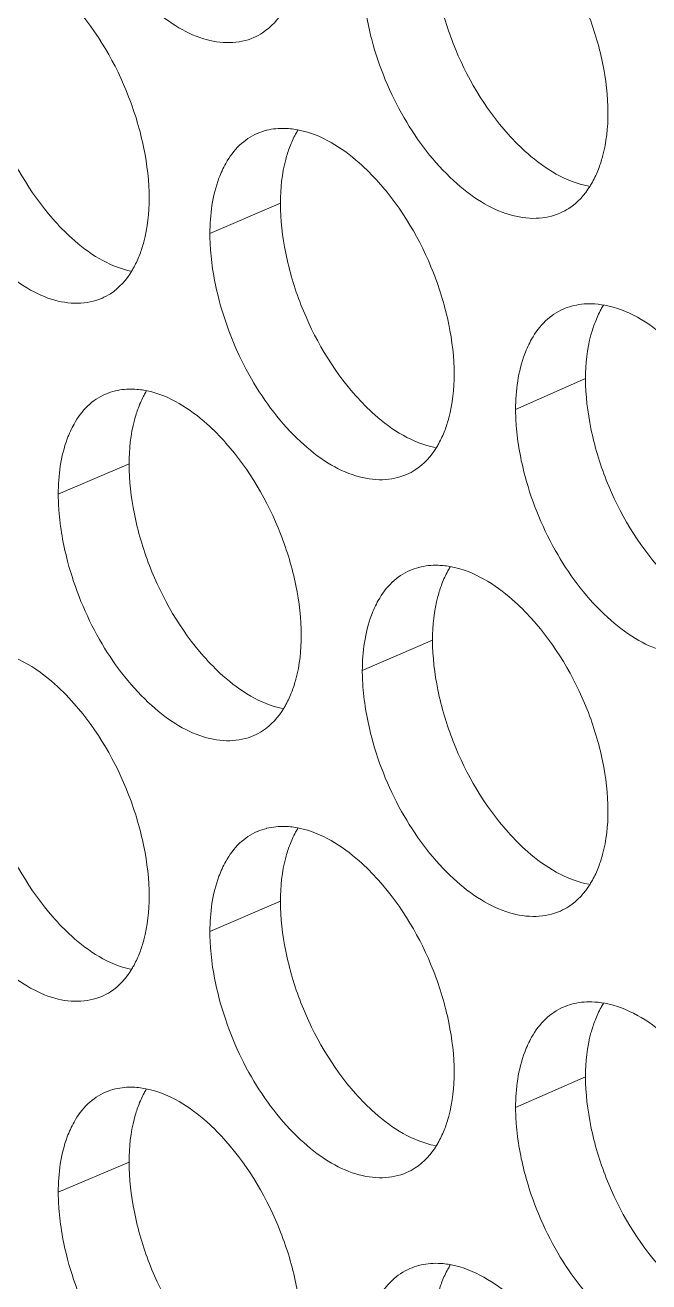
# Model space of a CAD drawing. Header units: millimetres. Extents: x 1177 to 4147, y 93 to 2194.
# Drawn here: x 2552.14 to 2559.18, y 726.44 to 740.61 of the extents above; entities that cross this region are included whole.
import ezdxf

# ---------------------------------------------------------------- set-up
doc = ezdxf.new("R2010")
doc.units = ezdxf.units.MM
doc.header["$LTSCALE"] = 0.1
doc.layers.get('0').update_dxf_attribs({"lineweight": 13})
doc.layers.add('标注', color=251, linetype='Continuous', lineweight=9)

# ---------------------------------------------------------------- blocks, each defined once
blk = doc.blocks.new('02')
for points, knots in [([(4627.348, 522.744), (4597.363, 531.299), (4553.55, 545.69), (4497.641, 568.487), (4458.71, 586.649), (4422.281, 606.068), (4388.51, 626.659), (4357.551, 648.334), (4338.416, 663.815), (4329.392, 671.722)], [0, 0, 0, 0, 0.278685, 0.411475, 0.539478, 0.662459, 0.780251, 0.892768, 1, 1, 1, 1]), ([(4626.906, 521.428), (4597.052, 529.945), (4553.424, 544.261), (4497.732, 566.923), (4458.929, 584.973), (4422.597, 604.269), (4388.892, 624.729), (4357.964, 646.263), (4338.829, 661.641), (4329.798, 669.496)], [0, 0, 0, 0, 0.278468, 0.411196, 0.539177, 0.662176, 0.780023, 0.892638, 1, 1, 1, 1]), ([(4628.518, 518.372), (4598.337, 526.935), (4554.235, 541.353), (4497.955, 564.22), (4458.766, 582.448), (4422.099, 601.945), (4388.114, 622.628), (4356.965, 644.402), (4337.717, 659.96), (4328.641, 667.907)], [0, 0, 0, 0, 0.278732, 0.411552, 0.539576, 0.662563, 0.780343, 0.892822, 1, 1, 1, 1]), ([(4328.202, 667.332), (4337.3, 659.316), (4356.601, 643.626), (4387.852, 621.677), (4421.956, 600.844), (4458.755, 581.215), (4498.091, 562.874), (4554.59, 539.876), (4598.873, 525.389), (4629.18, 516.79)], [0, 0, 0, 0, 0.107262, 0.219794, 0.337581, 0.460553, 0.588547, 0.721328, 1, 1, 1, 1])]:
    blk.add_open_spline(points, degree=3, knots=knots)
at = {"layer": '标注'}
for p, q in [((4419.156, 646.419), (4418.02, 645.929)), ((4424.075, 643.591), (4422.948, 643.096)), ((4416.717, 642.216), (4415.576, 641.729)), ((4416.717, 642.216), (4415.576, 641.729)), ((4421.609, 639.377), (4420.477, 638.885)), ((4421.609, 639.377), (4420.477, 638.885)), ((4419.156, 635.169), (4418.02, 634.679)), ((4424.075, 632.341), (4422.948, 631.846)), ((4416.717, 630.966), (4415.576, 630.479))]:
    blk.add_line(p, q, dxfattribs=at)
for centre, radius, start, end in [((4419.171, 646.646), 0.976, 103.9644, 113.3177), ((4424.114, 643.802), 0.993, 105.5171, 113.729), ((4416.719, 642.452), 0.968, 103.1675, 113.1121), ((4416.719, 642.452), 0.968, 103.1675, 113.1121), ((4421.636, 639.596), 0.984, 104.7476, 113.5233), ((4421.636, 639.596), 0.984, 104.7476, 113.5233), ((4419.171, 635.396), 0.976, 103.9644, 113.3177), ((4424.114, 632.552), 0.993, 105.5171, 113.729), ((4416.719, 631.202), 0.968, 103.1675, 113.1121), ((4421.636, 628.346), 0.984, 104.7476, 113.5233)]:
    blk.add_arc(centre, radius, start, end, dxfattribs=at)
for points, knots in [([(4415.726, 651.898), (4415.842, 651.459), (4416.177, 650.632), (4416.829, 649.765), (4417.438, 649.273), (4417.888, 649.055), (4418.328, 648.98), (4418.606, 649.036), (4418.727, 649.088)], [0, 0, 0, 0, 0.301171, 0.584422, 0.708619, 0.817421, 0.912868, 1, 1, 1, 1]), ([(4424.437, 647.876), (4424.437, 648.145), (4424.369, 648.704), (4424.042, 649.786), (4423.591, 650.545), (4423.21, 650.969)], [0, 0, 0, 0, 0.238705, 0.494901, 1, 1, 1, 1]), ([(4421.609, 650.627), (4421.609, 650.357), (4421.676, 649.798), (4422, 648.716), (4422.447, 647.955), (4422.827, 647.531)], [0, 0, 0, 0, 0.238919, 0.49526, 1, 1, 1, 1]), ([(4420.477, 650.135), (4420.477, 650.048), (4420.492, 649.683), (4420.558, 649.322), (4420.629, 649.054)], [0, 0, 0, 0, 0.238111, 1, 1, 1, 1]), ([(4417.041, 646.499), (4417.041, 646.768), (4416.974, 647.327), (4416.653, 648.411), (4416.21, 649.173), (4415.834, 649.601)], [0, 0, 0, 0, 0.238918, 0.495354, 1, 1, 1, 1]), ([(4418.727, 649.088), (4418.776, 649.109), (4418.971, 649.213), (4419.124, 649.385), (4419.211, 649.528)], [0, 0, 0, 0, 0.240491, 1, 1, 1, 1]), ([(4414.291, 649.269), (4414.291, 649), (4414.357, 648.44), (4414.675, 647.357), (4415.114, 646.593), (4415.489, 646.165)], [0, 0, 0, 0, 0.239131, 0.495711, 1, 1, 1, 1]), ([(4420.629, 649.054), (4420.746, 648.614), (4421.087, 647.787), (4421.748, 646.922), (4422.365, 646.434), (4422.821, 646.219), (4423.267, 646.149), (4423.547, 646.207), (4423.669, 646.261)], [0, 0, 0, 0, 0.300212, 0.582985, 0.707214, 0.816283, 0.912228, 1, 1, 1, 1]), ([(4424.284, 646.969), (4424.309, 647.035), (4424.404, 647.328), (4424.437, 647.639), (4424.437, 647.876)], [0, 0, 0, 0, 0.230986, 1, 1, 1, 1]), ([(4413.295, 647.703), (4413.409, 647.264), (4413.742, 646.439), (4414.389, 645.57), (4414.994, 645.077), (4415.442, 644.856), (4415.879, 644.78), (4416.156, 644.834), (4416.276, 644.885)], [0, 0, 0, 0, 0.301654, 0.585147, 0.709328, 0.817996, 0.913192, 1, 1, 1, 1]), ([(4418.784, 647.543), (4418.68, 647.498), (4418.478, 647.361), (4418.336, 647.166), (4418.275, 647.059)], [0, 0, 0, 0, 0.48047, 1, 1, 1, 1]), ([(4419.437, 647.593), (4419.425, 647.572), (4419.375, 647.486), (4419.334, 647.396), (4419.308, 647.325)], [0, 0, 0, 0, 0.242083, 1, 1, 1, 1]), ([(4420.738, 646.757), (4420.64, 646.867), (4420.28, 647.23), (4419.819, 647.523), (4419.459, 647.597)], [0, 0, 0, 0, 0.285164, 1, 1, 1, 1]), ([(4422.827, 647.531), (4422.926, 647.42), (4423.29, 647.053), (4423.761, 646.761), (4424.126, 646.692)], [0, 0, 0, 0, 0.285312, 1, 1, 1, 1]), ([(4419.308, 647.325), (4419.282, 647.259), (4419.189, 646.966), (4419.156, 646.655), (4419.156, 646.419)], [0, 0, 0, 0, 0.230606, 1, 1, 1, 1]), ([(4418.275, 647.059), (4418.233, 646.983), (4418.072, 646.628), (4418.02, 646.231), (4418.02, 645.929)], [0, 0, 0, 0, 0.224262, 1, 1, 1, 1]), ([(4424.148, 646.694), (4424.161, 646.715), (4424.213, 646.804), (4424.256, 646.897), (4424.284, 646.969)], [0, 0, 0, 0, 0.242119, 1, 1, 1, 1]), ([(4421.958, 643.661), (4421.958, 643.93), (4421.89, 644.489), (4421.566, 645.572), (4421.118, 646.332), (4420.738, 646.757)], [0, 0, 0, 0, 0.238776, 0.495052, 1, 1, 1, 1]), ([(4423.669, 646.261), (4423.717, 646.282), (4423.909, 646.385), (4424.061, 646.554), (4424.148, 646.694)], [0, 0, 0, 0, 0.241108, 1, 1, 1, 1]), ([(4416.89, 645.593), (4416.915, 645.659), (4417.008, 645.952), (4417.041, 646.262), (4417.041, 646.499)], [0, 0, 0, 0, 0.230542, 1, 1, 1, 1]), ([(4419.156, 646.419), (4419.156, 646.149), (4419.223, 645.59), (4419.545, 644.507), (4419.99, 643.745), (4420.367, 643.32)], [0, 0, 0, 0, 0.23899, 0.49541, 1, 1, 1, 1]), ([(4415.489, 646.165), (4415.584, 646.056), (4415.935, 645.694), (4416.387, 645.4), (4416.741, 645.323)], [0, 0, 0, 0, 0.285359, 1, 1, 1, 1]), ([(4418.02, 645.929), (4418.02, 645.842), (4418.034, 645.478), (4418.1, 645.116), (4418.171, 644.848)], [0, 0, 0, 0, 0.238083, 1, 1, 1, 1]), ([(4416.762, 645.328), (4416.774, 645.349), (4416.823, 645.434), (4416.863, 645.524), (4416.89, 645.593)], [0, 0, 0, 0, 0.242095, 1, 1, 1, 1]), ([(4416.276, 644.885), (4416.325, 644.906), (4416.522, 645.01), (4416.675, 645.184), (4416.762, 645.328)], [0, 0, 0, 0, 0.240168, 1, 1, 1, 1]), ([(4418.171, 644.848), (4418.287, 644.408), (4418.626, 643.582), (4419.282, 642.716), (4419.895, 642.226), (4420.348, 642.009), (4420.791, 641.937), (4421.07, 641.993), (4421.191, 642.046)], [0, 0, 0, 0, 0.30069, 0.583702, 0.707914, 0.81685, 0.912547, 1, 1, 1, 1]), ([(4423.715, 644.711), (4423.61, 644.665), (4423.41, 644.528), (4423.267, 644.334), (4423.206, 644.227)], [0, 0, 0, 0, 0.481324, 1, 1, 1, 1]), ([(4424.363, 644.772), (4424.35, 644.751), (4424.298, 644.663), (4424.256, 644.57), (4424.228, 644.498)], [0, 0, 0, 0, 0.242103, 1, 1, 1, 1]), ([(4425.696, 643.937), (4425.596, 644.047), (4425.227, 644.414), (4424.752, 644.706), (4424.385, 644.774)], [0, 0, 0, 0, 0.285125, 1, 1, 1, 1]), ([(4424.228, 644.498), (4424.203, 644.432), (4424.108, 644.139), (4424.075, 643.828), (4424.075, 643.591)], [0, 0, 0, 0, 0.230902, 1, 1, 1, 1]), ([(4423.206, 644.227), (4423.163, 644.151), (4423.001, 643.795), (4422.948, 643.398), (4422.948, 643.096)], [0, 0, 0, 0, 0.224731, 1, 1, 1, 1]), ([(4421.806, 642.754), (4421.831, 642.821), (4421.925, 643.114), (4421.958, 643.424), (4421.958, 643.661)], [0, 0, 0, 0, 0.230838, 1, 1, 1, 1]), ([(4424.075, 643.591), (4424.075, 643.321), (4424.143, 642.762), (4424.468, 641.68), (4424.918, 640.921), (4425.3, 640.498)], [0, 0, 0, 0, 0.238849, 0.49511, 1, 1, 1, 1]), ([(4416.339, 643.342), (4416.234, 643.298), (4416.032, 643.161), (4415.89, 642.966), (4415.83, 642.859)], [0, 0, 0, 0, 0.480026, 1, 1, 1, 1]), ([(4416.339, 643.342), (4416.234, 643.298), (4416.032, 643.161), (4415.89, 642.966), (4415.83, 642.859)], [0, 0, 0, 0, 0.480026, 1, 1, 1, 1]), ([(4416.994, 643.387), (4416.982, 643.366), (4416.934, 643.281), (4416.894, 643.192), (4416.867, 643.123)], [0, 0, 0, 0, 0.242079, 1, 1, 1, 1]), ([(4416.994, 643.387), (4416.982, 643.366), (4416.934, 643.281), (4416.894, 643.192), (4416.867, 643.123)], [0, 0, 0, 0, 0.242079, 1, 1, 1, 1]), ([(4418.279, 642.551), (4418.183, 642.66), (4417.827, 643.022), (4417.372, 643.316), (4417.015, 643.392)], [0, 0, 0, 0, 0.285173, 1, 1, 1, 1]), ([(4418.279, 642.551), (4418.183, 642.66), (4417.827, 643.022), (4417.372, 643.316), (4417.015, 643.392)], [0, 0, 0, 0, 0.285173, 1, 1, 1, 1]), ([(4420.367, 643.32), (4420.465, 643.21), (4420.825, 642.844), (4421.289, 642.551), (4421.651, 642.48)], [0, 0, 0, 0, 0.285334, 1, 1, 1, 1]), ([(4416.867, 643.123), (4416.842, 643.056), (4416.749, 642.763), (4416.717, 642.453), (4416.717, 642.216)], [0, 0, 0, 0, 0.230459, 1, 1, 1, 1]), ([(4416.867, 643.123), (4416.842, 643.056), (4416.749, 642.763), (4416.717, 642.453), (4416.717, 642.216)], [0, 0, 0, 0, 0.230459, 1, 1, 1, 1]), ([(4422.948, 643.096), (4422.948, 643.009), (4422.963, 642.645), (4423.029, 642.284), (4423.101, 642.015)], [0, 0, 0, 0, 0.23814, 1, 1, 1, 1]), ([(4415.83, 642.859), (4415.787, 642.783), (4415.627, 642.427), (4415.576, 642.031), (4415.576, 641.729)], [0, 0, 0, 0, 0.22403, 1, 1, 1, 1]), ([(4415.83, 642.859), (4415.787, 642.783), (4415.627, 642.427), (4415.576, 642.031), (4415.576, 641.729)], [0, 0, 0, 0, 0.22403, 1, 1, 1, 1]), ([(4421.673, 642.483), (4421.686, 642.504), (4421.736, 642.591), (4421.778, 642.683), (4421.806, 642.754)], [0, 0, 0, 0, 0.242107, 1, 1, 1, 1]), ([(4419.493, 639.452), (4419.493, 639.721), (4419.425, 640.281), (4419.102, 641.363), (4418.657, 642.125), (4418.279, 642.551)], [0, 0, 0, 0, 0.238846, 0.495203, 1, 1, 1, 1]), ([(4419.493, 639.452), (4419.493, 639.721), (4419.425, 640.281), (4419.102, 641.363), (4418.657, 642.125), (4418.279, 642.551)], [0, 0, 0, 0, 0.238846, 0.495203, 1, 1, 1, 1]), ([(4421.191, 642.046), (4421.24, 642.067), (4421.433, 642.171), (4421.586, 642.342), (4421.673, 642.483)], [0, 0, 0, 0, 0.240804, 1, 1, 1, 1]), ([(4416.717, 642.216), (4416.717, 641.947), (4416.783, 641.387), (4417.103, 640.304), (4417.545, 639.541), (4417.921, 639.114)], [0, 0, 0, 0, 0.23906, 0.495561, 1, 1, 1, 1]), ([(4416.717, 642.216), (4416.717, 641.947), (4416.783, 641.387), (4417.103, 640.304), (4417.545, 639.541), (4417.921, 639.114)], [0, 0, 0, 0, 0.23906, 0.495561, 1, 1, 1, 1]), ([(4423.101, 642.015), (4423.219, 641.575), (4423.562, 640.748), (4424.227, 639.884), (4424.849, 639.398), (4425.308, 639.185), (4425.756, 639.117), (4426.038, 639.176), (4426.16, 639.231)], [0, 0, 0, 0, 0.299735, 0.582272, 0.706518, 0.81572, 0.911912, 1, 1, 1, 1]), ([(4415.576, 641.729), (4415.576, 641.643), (4415.59, 641.278), (4415.656, 640.916), (4415.726, 640.648)], [0, 0, 0, 0, 0.238055, 1, 1, 1, 1]), ([(4415.576, 641.729), (4415.576, 641.643), (4415.59, 641.278), (4415.656, 640.916), (4415.726, 640.648)], [0, 0, 0, 0, 0.238055, 1, 1, 1, 1]), ([(4415.726, 640.648), (4415.842, 640.209), (4416.177, 639.382), (4416.829, 638.515), (4417.438, 638.023), (4417.888, 637.805), (4418.328, 637.73), (4418.606, 637.786), (4418.727, 637.838)], [0, 0, 0, 0, 0.301171, 0.584422, 0.708619, 0.817421, 0.912868, 1, 1, 1, 1]), ([(4415.726, 640.648), (4415.842, 640.209), (4416.177, 639.382), (4416.829, 638.515), (4417.438, 638.023), (4417.888, 637.805), (4418.328, 637.73), (4418.606, 637.786), (4418.727, 637.838)], [0, 0, 0, 0, 0.301171, 0.584422, 0.708619, 0.817421, 0.912868, 1, 1, 1, 1]), ([(4421.243, 640.499), (4421.138, 640.453), (4420.937, 640.317), (4420.795, 640.122), (4420.734, 640.015)], [0, 0, 0, 0, 0.480902, 1, 1, 1, 1]), ([(4421.243, 640.499), (4421.138, 640.453), (4420.937, 640.317), (4420.795, 640.122), (4420.734, 640.015)], [0, 0, 0, 0, 0.480902, 1, 1, 1, 1]), ([(4421.893, 640.555), (4421.881, 640.534), (4421.83, 640.447), (4421.788, 640.355), (4421.761, 640.284)], [0, 0, 0, 0, 0.242091, 1, 1, 1, 1]), ([(4421.893, 640.555), (4421.881, 640.534), (4421.83, 640.447), (4421.788, 640.355), (4421.761, 640.284)], [0, 0, 0, 0, 0.242091, 1, 1, 1, 1]), ([(4423.21, 639.719), (4423.111, 639.829), (4422.747, 640.194), (4422.279, 640.487), (4421.915, 640.558)], [0, 0, 0, 0, 0.285148, 1, 1, 1, 1]), ([(4423.21, 639.719), (4423.111, 639.829), (4422.747, 640.194), (4422.279, 640.487), (4421.915, 640.558)], [0, 0, 0, 0, 0.285148, 1, 1, 1, 1]), ([(4421.761, 640.284), (4421.736, 640.218), (4421.642, 639.924), (4421.609, 639.613), (4421.609, 639.377)], [0, 0, 0, 0, 0.230754, 1, 1, 1, 1]), ([(4421.761, 640.284), (4421.736, 640.218), (4421.642, 639.924), (4421.609, 639.613), (4421.609, 639.377)], [0, 0, 0, 0, 0.230754, 1, 1, 1, 1]), ([(4420.734, 640.015), (4420.691, 639.939), (4420.53, 639.584), (4420.477, 639.186), (4420.477, 638.885)], [0, 0, 0, 0, 0.224496, 1, 1, 1, 1]), ([(4420.734, 640.015), (4420.691, 639.939), (4420.53, 639.584), (4420.477, 639.186), (4420.477, 638.885)], [0, 0, 0, 0, 0.224496, 1, 1, 1, 1]), ([(4424.437, 636.626), (4424.437, 636.895), (4424.369, 637.454), (4424.042, 638.536), (4423.591, 639.295), (4423.21, 639.719)], [0, 0, 0, 0, 0.238705, 0.494901, 1, 1, 1, 1]), ([(4424.437, 636.626), (4424.437, 636.895), (4424.369, 637.454), (4424.042, 638.536), (4423.591, 639.295), (4423.21, 639.719)], [0, 0, 0, 0, 0.238705, 0.494901, 1, 1, 1, 1]), ([(4419.341, 638.546), (4419.366, 638.612), (4419.46, 638.905), (4419.493, 639.215), (4419.493, 639.452)], [0, 0, 0, 0, 0.23069, 1, 1, 1, 1]), ([(4419.341, 638.546), (4419.366, 638.612), (4419.46, 638.905), (4419.493, 639.215), (4419.493, 639.452)], [0, 0, 0, 0, 0.23069, 1, 1, 1, 1]), ([(4415.834, 638.351), (4415.72, 638.48), (4415.315, 638.891), (4414.756, 639.21), (4414.345, 639.225)], [0, 0, 0, 0, 0.29472, 1, 1, 1, 1]), ([(4421.609, 639.377), (4421.609, 639.107), (4421.676, 638.548), (4422, 637.466), (4422.447, 636.705), (4422.827, 636.281)], [0, 0, 0, 0, 0.238919, 0.49526, 1, 1, 1, 1]), ([(4421.609, 639.377), (4421.609, 639.107), (4421.676, 638.548), (4422, 637.466), (4422.447, 636.705), (4422.827, 636.281)], [0, 0, 0, 0, 0.238919, 0.49526, 1, 1, 1, 1]), ([(4417.921, 639.114), (4418.018, 639.005), (4418.373, 638.641), (4418.831, 638.348), (4419.189, 638.273)], [0, 0, 0, 0, 0.28535, 1, 1, 1, 1]), ([(4417.921, 639.114), (4418.018, 639.005), (4418.373, 638.641), (4418.831, 638.348), (4419.189, 638.273)], [0, 0, 0, 0, 0.28535, 1, 1, 1, 1]), ([(4420.477, 638.885), (4420.477, 638.798), (4420.492, 638.433), (4420.558, 638.072), (4420.629, 637.804)], [0, 0, 0, 0, 0.238111, 1, 1, 1, 1]), ([(4420.477, 638.885), (4420.477, 638.798), (4420.492, 638.433), (4420.558, 638.072), (4420.629, 637.804)], [0, 0, 0, 0, 0.238111, 1, 1, 1, 1]), ([(4419.211, 638.278), (4419.223, 638.298), (4419.273, 638.385), (4419.314, 638.475), (4419.341, 638.546)], [0, 0, 0, 0, 0.242099, 1, 1, 1, 1]), ([(4419.211, 638.278), (4419.223, 638.298), (4419.273, 638.385), (4419.314, 638.475), (4419.341, 638.546)], [0, 0, 0, 0, 0.242099, 1, 1, 1, 1]), ([(4417.041, 635.249), (4417.041, 635.518), (4416.974, 636.077), (4416.653, 637.161), (4416.21, 637.923), (4415.834, 638.351)], [0, 0, 0, 0, 0.238918, 0.495354, 1, 1, 1, 1]), ([(4418.727, 637.838), (4418.776, 637.859), (4418.971, 637.963), (4419.124, 638.135), (4419.211, 638.278)], [0, 0, 0, 0, 0.240491, 1, 1, 1, 1]), ([(4418.727, 637.838), (4418.776, 637.859), (4418.971, 637.963), (4419.124, 638.135), (4419.211, 638.278)], [0, 0, 0, 0, 0.240491, 1, 1, 1, 1]), ([(4414.291, 638.019), (4414.291, 637.75), (4414.357, 637.19), (4414.675, 636.107), (4415.114, 635.343), (4415.489, 634.915)], [0, 0, 0, 0, 0.239131, 0.495711, 1, 1, 1, 1]), ([(4420.629, 637.804), (4420.746, 637.364), (4421.087, 636.537), (4421.748, 635.672), (4422.365, 635.184), (4422.821, 634.969), (4423.267, 634.899), (4423.547, 634.957), (4423.669, 635.011)], [0, 0, 0, 0, 0.300212, 0.582985, 0.707214, 0.816283, 0.912228, 1, 1, 1, 1]), ([(4420.629, 637.804), (4420.746, 637.364), (4421.087, 636.537), (4421.748, 635.672), (4422.365, 635.184), (4422.821, 634.969), (4423.267, 634.899), (4423.547, 634.957), (4423.669, 635.011)], [0, 0, 0, 0, 0.300212, 0.582985, 0.707214, 0.816283, 0.912228, 1, 1, 1, 1]), ([(4424.284, 635.719), (4424.309, 635.785), (4424.404, 636.078), (4424.437, 636.389), (4424.437, 636.626)], [0, 0, 0, 0, 0.230986, 1, 1, 1, 1]), ([(4424.284, 635.719), (4424.309, 635.785), (4424.404, 636.078), (4424.437, 636.389), (4424.437, 636.626)], [0, 0, 0, 0, 0.230986, 1, 1, 1, 1]), ([(4413.295, 636.453), (4413.409, 636.014), (4413.742, 635.189), (4414.389, 634.32), (4414.994, 633.827), (4415.442, 633.606), (4415.879, 633.53), (4416.156, 633.584), (4416.276, 633.635)], [0, 0, 0, 0, 0.301654, 0.585147, 0.709328, 0.817996, 0.913192, 1, 1, 1, 1]), ([(4418.784, 636.293), (4418.68, 636.248), (4418.478, 636.111), (4418.336, 635.916), (4418.275, 635.809)], [0, 0, 0, 0, 0.48047, 1, 1, 1, 1]), ([(4419.437, 636.343), (4419.425, 636.322), (4419.375, 636.236), (4419.334, 636.146), (4419.308, 636.075)], [0, 0, 0, 0, 0.242083, 1, 1, 1, 1]), ([(4420.738, 635.507), (4420.64, 635.617), (4420.28, 635.98), (4419.819, 636.273), (4419.459, 636.347)], [0, 0, 0, 0, 0.285164, 1, 1, 1, 1]), ([(4422.827, 636.281), (4422.926, 636.17), (4423.29, 635.803), (4423.761, 635.511), (4424.126, 635.442)], [0, 0, 0, 0, 0.285312, 1, 1, 1, 1]), ([(4422.827, 636.281), (4422.926, 636.17), (4423.29, 635.803), (4423.761, 635.511), (4424.126, 635.442)], [0, 0, 0, 0, 0.285312, 1, 1, 1, 1]), ([(4419.308, 636.075), (4419.282, 636.009), (4419.189, 635.716), (4419.156, 635.405), (4419.156, 635.169)], [0, 0, 0, 0, 0.230606, 1, 1, 1, 1]), ([(4418.275, 635.809), (4418.233, 635.733), (4418.072, 635.378), (4418.02, 634.981), (4418.02, 634.679)], [0, 0, 0, 0, 0.224262, 1, 1, 1, 1]), ([(4424.148, 635.444), (4424.161, 635.465), (4424.213, 635.554), (4424.256, 635.647), (4424.284, 635.719)], [0, 0, 0, 0, 0.242119, 1, 1, 1, 1]), ([(4424.148, 635.444), (4424.161, 635.465), (4424.213, 635.554), (4424.256, 635.647), (4424.284, 635.719)], [0, 0, 0, 0, 0.242119, 1, 1, 1, 1]), ([(4421.958, 632.411), (4421.958, 632.68), (4421.89, 633.239), (4421.566, 634.322), (4421.118, 635.082), (4420.738, 635.507)], [0, 0, 0, 0, 0.238776, 0.495052, 1, 1, 1, 1]), ([(4423.669, 635.011), (4423.717, 635.032), (4423.909, 635.135), (4424.061, 635.304), (4424.148, 635.444)], [0, 0, 0, 0, 0.241108, 1, 1, 1, 1]), ([(4423.669, 635.011), (4423.717, 635.032), (4423.909, 635.135), (4424.061, 635.304), (4424.148, 635.444)], [0, 0, 0, 0, 0.241108, 1, 1, 1, 1]), ([(4416.89, 634.343), (4416.915, 634.409), (4417.008, 634.702), (4417.041, 635.012), (4417.041, 635.249)], [0, 0, 0, 0, 0.230542, 1, 1, 1, 1]), ([(4419.156, 635.169), (4419.156, 634.899), (4419.223, 634.34), (4419.545, 633.257), (4419.99, 632.495), (4420.367, 632.07)], [0, 0, 0, 0, 0.23899, 0.49541, 1, 1, 1, 1]), ([(4415.489, 634.915), (4415.584, 634.806), (4415.935, 634.444), (4416.387, 634.15), (4416.741, 634.073)], [0, 0, 0, 0, 0.285359, 1, 1, 1, 1]), ([(4418.02, 634.679), (4418.02, 634.592), (4418.034, 634.228), (4418.1, 633.866), (4418.171, 633.598)], [0, 0, 0, 0, 0.238083, 1, 1, 1, 1]), ([(4416.762, 634.078), (4416.774, 634.099), (4416.823, 634.184), (4416.863, 634.274), (4416.89, 634.343)], [0, 0, 0, 0, 0.242095, 1, 1, 1, 1]), ([(4416.276, 633.635), (4416.325, 633.656), (4416.522, 633.76), (4416.675, 633.934), (4416.762, 634.078)], [0, 0, 0, 0, 0.240168, 1, 1, 1, 1]), ([(4418.171, 633.598), (4418.287, 633.158), (4418.626, 632.332), (4419.282, 631.466), (4419.895, 630.976), (4420.348, 630.759), (4420.791, 630.687), (4421.07, 630.743), (4421.191, 630.796)], [0, 0, 0, 0, 0.30069, 0.583702, 0.707914, 0.81685, 0.912547, 1, 1, 1, 1]), ([(4423.715, 633.461), (4423.61, 633.415), (4423.41, 633.278), (4423.267, 633.084), (4423.206, 632.977)], [0, 0, 0, 0, 0.481324, 1, 1, 1, 1]), ([(4424.363, 633.522), (4424.35, 633.501), (4424.298, 633.413), (4424.256, 633.32), (4424.228, 633.248)], [0, 0, 0, 0, 0.242103, 1, 1, 1, 1]), ([(4425.696, 632.687), (4425.596, 632.797), (4425.227, 633.164), (4424.752, 633.456), (4424.385, 633.524)], [0, 0, 0, 0, 0.285125, 1, 1, 1, 1]), ([(4424.228, 633.248), (4424.203, 633.182), (4424.108, 632.889), (4424.075, 632.578), (4424.075, 632.341)], [0, 0, 0, 0, 0.230902, 1, 1, 1, 1]), ([(4423.206, 632.977), (4423.163, 632.901), (4423.001, 632.545), (4422.948, 632.148), (4422.948, 631.846)], [0, 0, 0, 0, 0.224731, 1, 1, 1, 1]), ([(4421.806, 631.504), (4421.831, 631.571), (4421.925, 631.864), (4421.958, 632.174), (4421.958, 632.411)], [0, 0, 0, 0, 0.230838, 1, 1, 1, 1]), ([(4424.075, 632.341), (4424.075, 632.071), (4424.143, 631.512), (4424.468, 630.43), (4424.918, 629.671), (4425.3, 629.248)], [0, 0, 0, 0, 0.238849, 0.49511, 1, 1, 1, 1]), ([(4416.994, 632.137), (4416.982, 632.116), (4416.934, 632.031), (4416.894, 631.942), (4416.867, 631.873)], [0, 0, 0, 0, 0.242079, 1, 1, 1, 1]), ([(4418.279, 631.301), (4418.183, 631.41), (4417.827, 631.772), (4417.372, 632.066), (4417.015, 632.142)], [0, 0, 0, 0, 0.285173, 1, 1, 1, 1]), ([(4416.339, 632.092), (4416.234, 632.048), (4416.032, 631.911), (4415.89, 631.716), (4415.83, 631.609)], [0, 0, 0, 0, 0.480026, 1, 1, 1, 1]), ([(4420.367, 632.07), (4420.465, 631.96), (4420.825, 631.594), (4421.289, 631.301), (4421.651, 631.23)], [0, 0, 0, 0, 0.285334, 1, 1, 1, 1]), ([(4416.867, 631.873), (4416.842, 631.806), (4416.749, 631.513), (4416.717, 631.203), (4416.717, 630.966)], [0, 0, 0, 0, 0.230459, 1, 1, 1, 1]), ([(4422.948, 631.846), (4422.948, 631.759), (4422.963, 631.395), (4423.029, 631.034), (4423.101, 630.765)], [0, 0, 0, 0, 0.23814, 1, 1, 1, 1]), ([(4415.83, 631.609), (4415.787, 631.533), (4415.627, 631.177), (4415.576, 630.781), (4415.576, 630.479)], [0, 0, 0, 0, 0.22403, 1, 1, 1, 1]), ([(4421.673, 631.233), (4421.686, 631.254), (4421.736, 631.341), (4421.778, 631.433), (4421.806, 631.504)], [0, 0, 0, 0, 0.242107, 1, 1, 1, 1]), ([(4419.493, 628.202), (4419.493, 628.471), (4419.425, 629.031), (4419.102, 630.113), (4418.657, 630.875), (4418.279, 631.301)], [0, 0, 0, 0, 0.238846, 0.495203, 1, 1, 1, 1]), ([(4421.191, 630.796), (4421.24, 630.817), (4421.433, 630.921), (4421.586, 631.092), (4421.673, 631.233)], [0, 0, 0, 0, 0.240804, 1, 1, 1, 1]), ([(4416.717, 630.966), (4416.717, 630.697), (4416.783, 630.137), (4417.103, 629.054), (4417.545, 628.291), (4417.921, 627.864)], [0, 0, 0, 0, 0.23906, 0.495561, 1, 1, 1, 1]), ([(4423.101, 630.765), (4423.219, 630.325), (4423.562, 629.498), (4424.227, 628.634), (4424.849, 628.148), (4425.308, 627.935), (4425.756, 627.867), (4426.038, 627.926), (4426.16, 627.981)], [0, 0, 0, 0, 0.299735, 0.582272, 0.706518, 0.81572, 0.911912, 1, 1, 1, 1]), ([(4415.576, 630.479), (4415.576, 630.393), (4415.59, 630.028), (4415.656, 629.666), (4415.726, 629.398)], [0, 0, 0, 0, 0.238055, 1, 1, 1, 1]), ([(4415.726, 629.398), (4415.842, 628.959), (4416.177, 628.132), (4416.829, 627.265), (4417.438, 626.773), (4417.888, 626.555), (4418.328, 626.48), (4418.606, 626.536), (4418.727, 626.588)], [0, 0, 0, 0, 0.301171, 0.584422, 0.708619, 0.817421, 0.912868, 1, 1, 1, 1]), ([(4421.893, 629.305), (4421.881, 629.284), (4421.83, 629.197), (4421.788, 629.105), (4421.761, 629.034)], [0, 0, 0, 0, 0.242091, 1, 1, 1, 1]), ([(4423.21, 628.469), (4423.111, 628.579), (4422.747, 628.944), (4422.279, 629.237), (4421.915, 629.308)], [0, 0, 0, 0, 0.285148, 1, 1, 1, 1]), ([(4421.243, 629.249), (4421.138, 629.203), (4420.937, 629.067), (4420.795, 628.872), (4420.734, 628.765)], [0, 0, 0, 0, 0.480902, 1, 1, 1, 1]), ([(4421.761, 629.034), (4421.736, 628.968), (4421.642, 628.674), (4421.609, 628.363), (4421.609, 628.127)], [0, 0, 0, 0, 0.230754, 1, 1, 1, 1])]:
    blk.add_open_spline(points, degree=3, knots=knots, dxfattribs=at)
for points in [[(4419.233, 647.624), (4419.133, 647.627), (4419.032, 647.618), (4418.935, 647.594)], [(4419.459, 647.597), (4419.384, 647.613), (4419.308, 647.622), (4419.233, 647.624)], [(4424.174, 644.797), (4424.065, 644.8), (4423.954, 644.788), (4423.849, 644.758)], [(4424.385, 644.774), (4424.315, 644.787), (4424.245, 644.795), (4424.174, 644.797)], [(4416.782, 643.422), (4416.687, 643.425), (4416.591, 643.416), (4416.499, 643.395)], [(4416.782, 643.422), (4416.687, 643.425), (4416.591, 643.416), (4416.499, 643.395)], [(4417.015, 643.392), (4416.939, 643.409), (4416.86, 643.419), (4416.782, 643.422)], [(4417.015, 643.392), (4416.939, 643.409), (4416.86, 643.419), (4416.782, 643.422)], [(4421.697, 640.583), (4421.592, 640.586), (4421.486, 640.575), (4421.385, 640.548)], [(4421.697, 640.583), (4421.592, 640.586), (4421.486, 640.575), (4421.385, 640.548)], [(4421.915, 640.558), (4421.843, 640.572), (4421.77, 640.581), (4421.697, 640.583)], [(4421.915, 640.558), (4421.843, 640.572), (4421.77, 640.581), (4421.697, 640.583)], [(4419.233, 636.374), (4419.133, 636.377), (4419.032, 636.368), (4418.935, 636.344)], [(4419.459, 636.347), (4419.384, 636.363), (4419.308, 636.372), (4419.233, 636.374)], [(4424.174, 633.547), (4424.065, 633.55), (4423.954, 633.538), (4423.849, 633.508)], [(4424.385, 633.524), (4424.315, 633.537), (4424.245, 633.545), (4424.174, 633.547)], [(4416.782, 632.172), (4416.687, 632.175), (4416.591, 632.166), (4416.499, 632.145)], [(4417.015, 632.142), (4416.939, 632.159), (4416.86, 632.169), (4416.782, 632.172)], [(4421.697, 629.333), (4421.592, 629.336), (4421.486, 629.325), (4421.385, 629.298)], [(4421.915, 629.308), (4421.843, 629.322), (4421.77, 629.331), (4421.697, 629.333)]]:
    blk.add_open_spline(points, degree=3, dxfattribs=at)

msp = doc.modelspace()

# ---------------------------------------------------------------- block references
at = {"xscale": 0.7, "yscale": 0.7, "zscale": 0.7}
msp.add_blockref('02', (-538.391, 286.112), dxfattribs=at)

doc.saveas('drawing.dxf')
